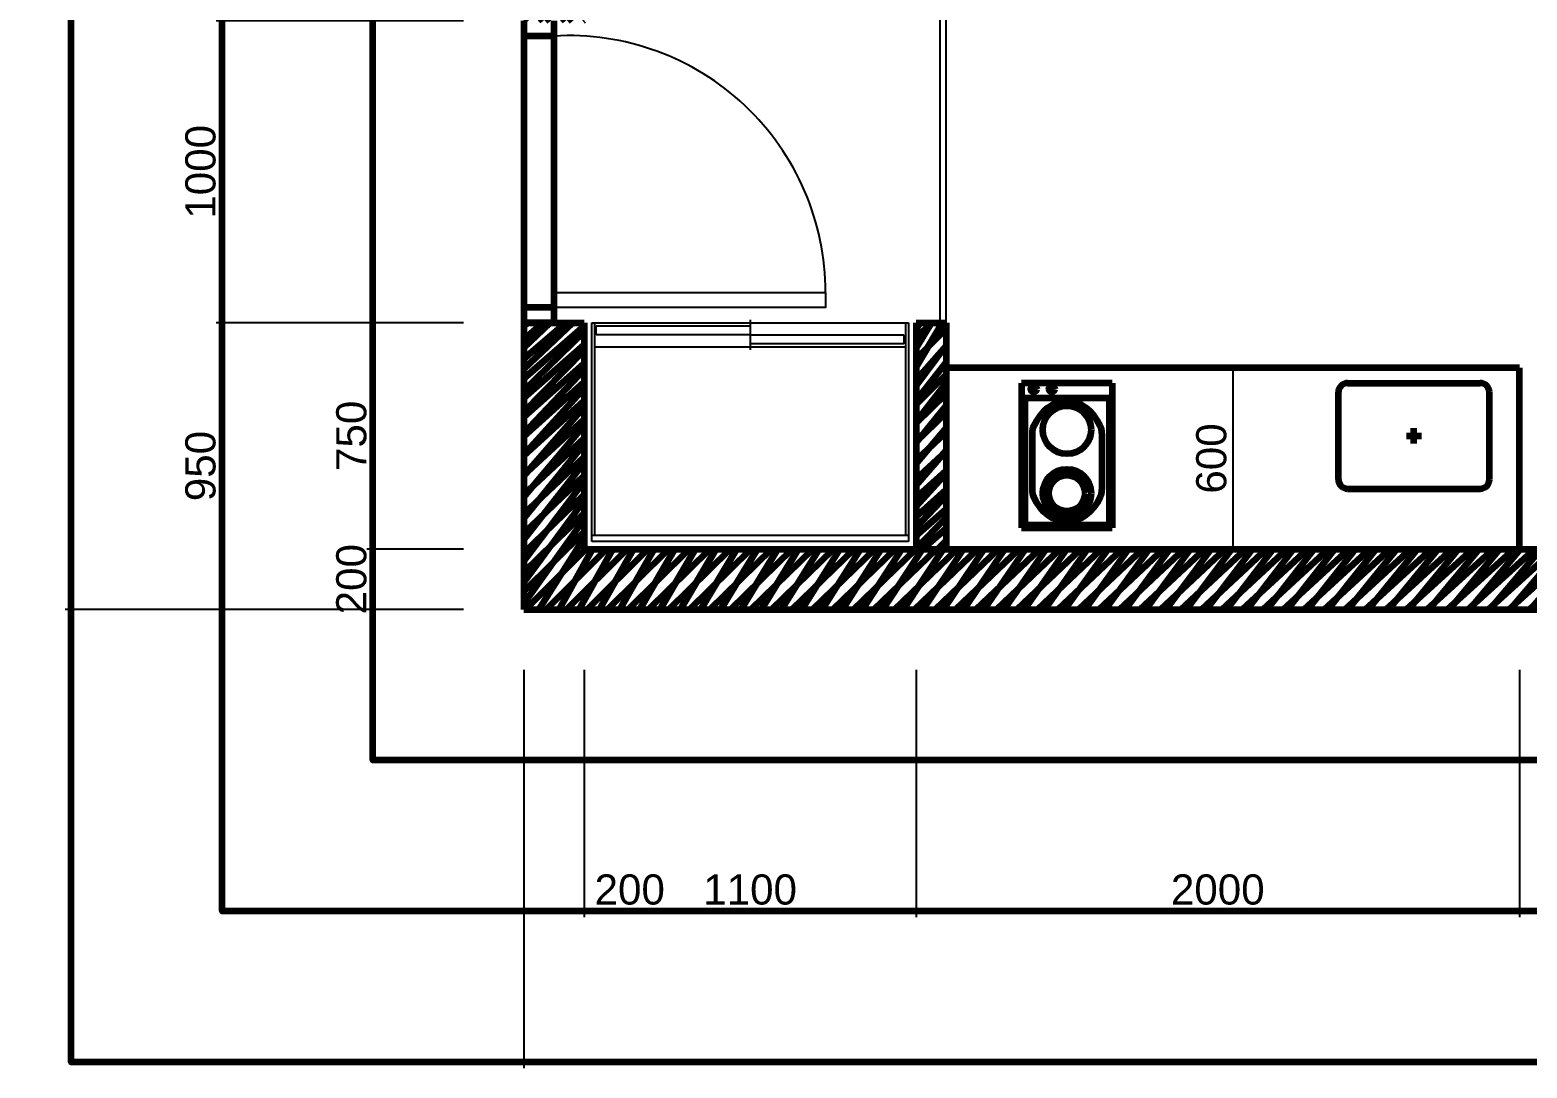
# Model space of a CAD drawing. Header units: millimetres. Extents: x 625011343 to 625021800, y 606209590 to 606217447.
# Drawn here: x 625011343 to 625016305, y 606209590 to 606213030 of the extents above; entities that cross this region are included whole.
import ezdxf

# ---------------------------------------------------------------- set-up
doc = ezdxf.new("R2010")
doc.units = ezdxf.units.MM
doc.header["$LTSCALE"] = 10
doc.layers.add('door', color=9, linetype='Continuous')
doc.layers.add('FUR', color=191, linetype='Continuous')
for name, color, linetype, lineweight in [('벽체', 50, 'Continuous', 90), ('주방가구', 6, 'Continuous', 90), ('틀', 80, 'Continuous', 90), ('화장실가구', 4, 'Continuous', 90)]:
    doc.layers.add(name, color=color, linetype=linetype, lineweight=lineweight)
doc.layers.add('치수', color=7, linetype='Continuous', plot=False)
doc.styles.add('Annotative', font='arial.ttf')
doc.dimstyles.new('kkk', dxfattribs={"dimtxt": 100, "dimasz": 20, "dimexe": 20, "dimexo": 200, "dimgap": 20, "dimtad": 1, "dimdec": 0, "dimtxsty": 'Annotative', "dimblk": 'ARCHTICK', "dimcen": 2.5, "dimclrd": 1, "dimclre": 1, "dimadec": 0, "dimazin": 0, "dimtfac": 1, "dimtdec": 0, "dimtmove": 0, "dimatfit": 3, "dimldrblk": 'ARCHTICK', "dimfxl": 100, "dimarcsym": 0})

# ---------------------------------------------------------------- blocks, each defined once
blk = doc.blocks.new('_ArchTick')
at = {"color": 0, "linetype": 'ByBlock', "const_width": 0.15}
blk.add_lwpolyline([(-0.5, -0.5), (0.5, 0.5)], dxfattribs=at)
blk = doc.blocks.new('*D61')
at = {"layer": 'Defpoints', "color": 0, "transparency": 16777216}
for p in [(625012980.0000002, 606215810.0000002), (625011480.0000007, 606211110.0000002), (625012980.0000002, 606211110.0000002)]:
    blk.add_point(p, dxfattribs=at)
at = {"layer": '치수', "color": 1, "lineweight": -2, "transparency": 16777216}
for p, q in [((625012780.0000002, 606215810.0000002), (625011460.0000007, 606215810.0000002)), ((625011480.0000007, 606215810.0000002), (625011480.0000007, 606211110.0000002)), ((625012780.0000002, 606211110.0000002), (625011460.0000007, 606211110.0000002))]:
    blk.add_line(p, q, dxfattribs=at)
at = {"layer": '치수', "color": 1, "lineweight": -2, "transparency": 16777216, "xscale": 20, "yscale": 20, "zscale": 20}
for p, rotation in [((625011480.0000007, 606215810.0000002), 90), ((625011480.0000007, 606211110.0000002), 270)]:
    blk.add_blockref('_ArchTick', p, dxfattribs=dict(at, rotation=rotation))
at = {"layer": '치수', "color": 0, "transparency": 16777216, "insert": (625011408.9427019, 606213460), "char_height": 100, "attachment_point": 5, "rotation": 90, "style": 'Annotative'}
blk.add_mtext('4700', dxfattribs=at)
blk = doc.blocks.new('*D67')
at = {"layer": 'Defpoints', "color": 0, "transparency": 16777216}
for p in [(625012980.0000002, 606213060.0000002), (625011980.0000007, 606212060.0000002), (625012980.0000002, 606212060.0000002)]:
    blk.add_point(p, dxfattribs=at)
at = {"layer": '치수', "color": 1, "lineweight": -2, "transparency": 16777216}
for p, q in [((625012780.0000002, 606213060.0000002), (625011960.0000007, 606213060.0000002)), ((625011980.0000007, 606213060.0000002), (625011980.0000007, 606212060.0000002)), ((625012780.0000002, 606212060.0000002), (625011960.0000007, 606212060.0000002))]:
    blk.add_line(p, q, dxfattribs=at)
at = {"layer": '치수', "color": 1, "lineweight": -2, "transparency": 16777216, "xscale": 20, "yscale": 20, "zscale": 20}
for p, rotation in [((625011980.0000007, 606213060.0000002), 90), ((625011980.0000007, 606212060.0000002), 270)]:
    blk.add_blockref('_ArchTick', p, dxfattribs=dict(at, rotation=rotation))
at = {"layer": '치수', "color": 0, "transparency": 16777216, "insert": (625011908.9427019, 606212560), "char_height": 100, "attachment_point": 5, "rotation": 90, "style": 'Annotative'}
blk.add_mtext('1000', dxfattribs=at)
blk = doc.blocks.new('*D68')
at = {"layer": 'Defpoints', "color": 0, "transparency": 16777216}
for p in [(625012980.0000002, 606212060.0000002), (625011980.0000005, 606211110.0000002), (625012980.0000002, 606211110.0000002)]:
    blk.add_point(p, dxfattribs=at)
at = {"layer": '치수', "color": 1, "lineweight": -2, "transparency": 16777216}
for p, q in [((625012780.0000002, 606212060.0000002), (625011960.0000005, 606212060.0000002)), ((625011980.0000005, 606212060.0000002), (625011980.0000005, 606211110.0000002)), ((625012780.0000002, 606211110.0000002), (625011960.0000005, 606211110.0000002))]:
    blk.add_line(p, q, dxfattribs=at)
at = {"layer": '치수', "color": 1, "lineweight": -2, "transparency": 16777216, "xscale": 20, "yscale": 20, "zscale": 20}
for p, rotation in [((625011980.0000005, 606212060.0000002), 90), ((625011980.0000005, 606211110.0000002), 270)]:
    blk.add_blockref('_ArchTick', p, dxfattribs=dict(at, rotation=rotation))
at = {"layer": '치수', "color": 0, "transparency": 16777216, "insert": (625011908.9427017, 606211585), "char_height": 100, "attachment_point": 5, "rotation": 90, "style": 'Annotative'}
blk.add_mtext('950', dxfattribs=at)
blk = doc.blocks.new('*D73')
at = {"layer": 'Defpoints', "color": 0, "transparency": 16777216}
for p in [(625012980.0000002, 606212060.0000002), (625012480.0000007, 606211310.0000002), (625012980.0000002, 606211310.0000002)]:
    blk.add_point(p, dxfattribs=at)
at = {"layer": '치수', "color": 1, "lineweight": -2, "transparency": 16777216}
for p, q in [((625012780.0000002, 606212060.0000002), (625012460.0000007, 606212060.0000002)), ((625012480.0000007, 606212060.0000002), (625012480.0000007, 606211310.0000002)), ((625012780.0000002, 606211310.0000002), (625012460.0000007, 606211310.0000002))]:
    blk.add_line(p, q, dxfattribs=at)
at = {"layer": '치수', "color": 1, "lineweight": -2, "transparency": 16777216, "xscale": 20, "yscale": 20, "zscale": 20}
for p, rotation in [((625012480.0000007, 606212060.0000002), 90), ((625012480.0000007, 606211310.0000002), 270)]:
    blk.add_blockref('_ArchTick', p, dxfattribs=dict(at, rotation=rotation))
at = {"layer": '치수', "color": 0, "transparency": 16777216, "insert": (625012408.9427019, 606211685), "char_height": 100, "attachment_point": 5, "rotation": 90, "style": 'Annotative'}
blk.add_mtext('750', dxfattribs=at)
blk = doc.blocks.new('*D74')
at = {"layer": 'Defpoints', "color": 0, "transparency": 16777216}
for p in [(625012980.0000002, 606211310.0000002), (625012480.0000002, 606211110.0000002), (625012980.0000002, 606211110.0000002)]:
    blk.add_point(p, dxfattribs=at)
at = {"layer": '치수', "color": 1, "lineweight": -2, "transparency": 16777216}
for p, q in [((625012780.0000002, 606211310.0000002), (625012460.0000002, 606211310.0000002)), ((625012480.0000002, 606211310.0000002), (625012480.0000002, 606211110.0000002)), ((625012780.0000002, 606211110.0000002), (625012460.0000002, 606211110.0000002))]:
    blk.add_line(p, q, dxfattribs=at)
at = {"layer": '치수', "color": 1, "lineweight": -2, "transparency": 16777216, "xscale": 20, "yscale": 20, "zscale": 20}
for p, rotation in [((625012480.0000002, 606211310.0000002), 90), ((625012480.0000002, 606211110.0000002), 270)]:
    blk.add_blockref('_ArchTick', p, dxfattribs=dict(at, rotation=rotation))
at = {"layer": '치수', "color": 0, "transparency": 16777216, "insert": (625012408.9427015, 606211210), "char_height": 100, "attachment_point": 5, "rotation": 90, "style": 'Annotative'}
blk.add_mtext('200', dxfattribs=at)
blk = doc.blocks.new('*D82')
at = {"layer": 'Defpoints', "color": 0, "transparency": 16777216}
for p in [(625012980, 606211110), (625020280, 606211110), (625020280, 606209610)]:
    blk.add_point(p, dxfattribs=at)
at = {"layer": '치수', "color": 1, "lineweight": -2, "transparency": 16777216}
for p, q in [((625012980, 606210910), (625012980, 606209590)), ((625020280, 606210910), (625020280, 606209590)), ((625012980, 606209610), (625020280, 606209610))]:
    blk.add_line(p, q, dxfattribs=at)
at = {"layer": '치수', "color": 1, "lineweight": -2, "transparency": 16777216, "xscale": 20, "yscale": 20, "zscale": 20, "rotation": 180}
blk.add_blockref('_ArchTick', (625012980, 606209610), dxfattribs=at)
at = {"layer": '치수', "color": 1, "lineweight": -2, "transparency": 16777216, "xscale": 20, "yscale": 20, "zscale": 20}
blk.add_blockref('_ArchTick', (625020280, 606209610), dxfattribs=at)
at = {"layer": '치수', "color": 0, "transparency": 16777216, "insert": (625016630, 606209681.0914052), "char_height": 100, "attachment_point": 5, "style": 'Annotative'}
blk.add_mtext('7300', dxfattribs=at)
blk = doc.blocks.new('*D83')
at = {"layer": 'Defpoints', "color": 0, "transparency": 16777216}
for p in [(625012980, 606211110), (625013180, 606211110), (625013180, 606210110)]:
    blk.add_point(p, dxfattribs=at)
at = {"layer": '치수', "color": 1, "lineweight": -2, "transparency": 16777216}
for p, q in [((625012980, 606210910), (625012980, 606210090)), ((625013180, 606210910), (625013180, 606210090)), ((625012980, 606210110), (625013180, 606210110)), ((625013180, 606210110), (625013462.3055935, 606210110))]:
    blk.add_line(p, q, dxfattribs=at)
at = {"layer": '치수', "color": 1, "lineweight": -2, "transparency": 16777216, "xscale": 20, "yscale": 20, "zscale": 20, "rotation": 180}
blk.add_blockref('_ArchTick', (625012980, 606210110), dxfattribs=at)
at = {"layer": '치수', "color": 1, "lineweight": -2, "transparency": 16777216, "xscale": 20, "yscale": 20, "zscale": 20}
blk.add_blockref('_ArchTick', (625013180, 606210110), dxfattribs=at)
at = {"layer": '치수', "color": 0, "transparency": 16777216, "insert": (625013331.1527967, 606210181.0572988), "char_height": 100, "attachment_point": 5, "style": 'Annotative'}
blk.add_mtext('200', dxfattribs=at)
blk = doc.blocks.new('*D84')
at = {"layer": 'Defpoints', "color": 0, "transparency": 16777216}
for p in [(625013180, 606211110), (625014280, 606211110), (625014280, 606210110)]:
    blk.add_point(p, dxfattribs=at)
at = {"layer": '치수', "color": 1, "lineweight": -2, "transparency": 16777216}
for p, q in [((625013180, 606210910), (625013180, 606210090)), ((625014280, 606210910), (625014280, 606210090)), ((625013180, 606210110), (625014280, 606210110))]:
    blk.add_line(p, q, dxfattribs=at)
at = {"layer": '치수', "color": 1, "lineweight": -2, "transparency": 16777216, "xscale": 20, "yscale": 20, "zscale": 20, "rotation": 180}
blk.add_blockref('_ArchTick', (625013180, 606210110), dxfattribs=at)
at = {"layer": '치수', "color": 1, "lineweight": -2, "transparency": 16777216, "xscale": 20, "yscale": 20, "zscale": 20}
blk.add_blockref('_ArchTick', (625014280, 606210110), dxfattribs=at)
at = {"layer": '치수', "color": 0, "transparency": 16777216, "insert": (625013730, 606210181.0572988), "char_height": 100, "attachment_point": 5, "style": 'Annotative'}
blk.add_mtext('1100', dxfattribs=at)
blk = doc.blocks.new('*D85')
at = {"layer": 'Defpoints', "color": 0, "transparency": 16777216}
for p in [(625014280, 606211110), (625016280, 606211110), (625016280, 606210110)]:
    blk.add_point(p, dxfattribs=at)
at = {"layer": '치수', "color": 1, "lineweight": -2, "transparency": 16777216}
for p, q in [((625014280, 606210910), (625014280, 606210090)), ((625016280, 606210910), (625016280, 606210090)), ((625014280, 606210110), (625016280, 606210110))]:
    blk.add_line(p, q, dxfattribs=at)
at = {"layer": '치수', "color": 1, "lineweight": -2, "transparency": 16777216, "xscale": 20, "yscale": 20, "zscale": 20, "rotation": 180}
blk.add_blockref('_ArchTick', (625014280, 606210110), dxfattribs=at)
at = {"layer": '치수', "color": 1, "lineweight": -2, "transparency": 16777216, "xscale": 20, "yscale": 20, "zscale": 20}
blk.add_blockref('_ArchTick', (625016280, 606210110), dxfattribs=at)
at = {"layer": '치수', "color": 0, "transparency": 16777216, "insert": (625015280, 606210181.0572988), "char_height": 100, "attachment_point": 5, "style": 'Annotative'}
blk.add_mtext('2000', dxfattribs=at)
blk = doc.blocks.new('*D86')
at = {"layer": 'Defpoints', "color": 0, "transparency": 16777216}
for p in [(625016280, 606211110), (625017130, 606211110), (625017130, 606210110)]:
    blk.add_point(p, dxfattribs=at)
at = {"layer": '치수', "color": 1, "lineweight": -2, "transparency": 16777216}
for p, q in [((625016280, 606210910), (625016280, 606210090)), ((625017130, 606210910), (625017130, 606210090)), ((625016280, 606210110), (625017130, 606210110))]:
    blk.add_line(p, q, dxfattribs=at)
at = {"layer": '치수', "color": 1, "lineweight": -2, "transparency": 16777216, "xscale": 20, "yscale": 20, "zscale": 20, "rotation": 180}
blk.add_blockref('_ArchTick', (625016280, 606210110), dxfattribs=at)
at = {"layer": '치수', "color": 1, "lineweight": -2, "transparency": 16777216, "xscale": 20, "yscale": 20, "zscale": 20}
blk.add_blockref('_ArchTick', (625017130, 606210110), dxfattribs=at)
at = {"layer": '치수', "color": 0, "transparency": 16777216, "insert": (625016705, 606210181.0572988), "char_height": 100, "attachment_point": 5, "style": 'Annotative'}
blk.add_mtext('850', dxfattribs=at)
blk = doc.blocks.new('*D100')
at = {"layer": 'Defpoints', "color": 0, "transparency": 16777216}
for p in [(625015330.0000002, 606211910.0000002), (625015330.0000002, 606211310.0000002), (625015330.0000007, 606211310.0000002)]:
    blk.add_point(p, dxfattribs=at)
at = {"layer": '치수', "color": 1, "lineweight": -2, "transparency": 16777216}
for p, q in [((625015330.0000002, 606211910.0000002), (625015350.0000007, 606211910.0000002)), ((625015330.0000007, 606211910.0000002), (625015330.0000007, 606211310.0000002)), ((625015330.0000002, 606211310.0000002), (625015350.0000007, 606211310.0000002))]:
    blk.add_line(p, q, dxfattribs=at)
at = {"layer": '치수', "color": 1, "lineweight": -2, "transparency": 16777216, "xscale": 20, "yscale": 20, "zscale": 20}
for p, rotation in [((625015330.0000007, 606211910.0000002), 90), ((625015330.0000007, 606211310.0000002), 270)]:
    blk.add_blockref('_ArchTick', p, dxfattribs=dict(at, rotation=rotation))
at = {"layer": '치수', "color": 0, "transparency": 16777216, "insert": (625015258.9427019, 606211610), "char_height": 100, "attachment_point": 5, "rotation": 90, "style": 'Annotative'}
blk.add_mtext('600', dxfattribs=at)

msp = doc.modelspace()

# ---------------------------------------------------------------- hatches: boundary and pattern name
at = {"layer": '화장실가구'}
h = msp.add_hatch(dxfattribs=at)
h.set_pattern_fill('ANSI32', color=0, scale=5)
h.set_pattern_definition([(45, (0, 0), (-33.67596045400933, 33.67596045400933), []), (45, (22.45065, 0), (-33.67596045400933, 33.67596045400933), [])])
h.paths.add_polyline_path([(625020280, 606215810), (625012980, 606215810), (625012980, 606213060), (625013180, 606213060), (625013180, 606215610), (625019980, 606215610), (625019980, 606214460), (625020280, 606214460)])
h.paths.add_polyline_path([(625014380, 606214300), (625013180, 606214300), (625013180, 606214200), (625014280, 606214200), (625014280, 606213610), (625014380, 606213610)], flags=17)
h.paths.add_polyline_path([(625015280, 606215610), (625015180, 606215610), (625015180, 606215020), (625015280, 606215020)], flags=16)
h.paths.add_polyline_path([(625014380, 606215610), (625014280, 606215610), (625014280, 606215300), (625013780, 606215300), (625013780, 606215610), (625013680, 606215610), (625013680, 606215300), (625013180, 606215300), (625013180, 606215200), (625014280, 606215200), (625014280, 606215120), (625014380, 606215120)], flags=17)
h.paths.add_polyline_path([(625016280, 606215610), (625016180, 606215610), (625016180, 606213710), (625015280, 606213710), (625015180, 606213710), (625015180, 606213610), (625016280, 606213610)], flags=17)
h.paths.add_polyline_path([(625020280, 606212460), (625019980, 606212460), (625019980, 606211310), (625017130, 606211310), (625013180, 606211310), (625013180, 606212060), (625012980, 606212060), (625012980, 606211110), (625020280, 606211110)])
h.paths.add_polyline_path([(625014380, 606212060), (625014280, 606212060), (625014280, 606211310), (625014380, 606211310), (625014380, 606211910)], flags=17)

# ---------------------------------------------------------------- linework, layer by layer
for p, q in [((625014360, 606212060), (625014360, 606213610)), ((625014380, 606212060), (625014380, 606213610))]:
    msp.add_line(p, q)
at = {"layer": 'door'}
msp.add_lwpolyline([(625013980, 606212159.9999999), (625013980, 606212109.9999999), (625013080, 606212109.9999999), (625013080, 606212159.9999999)], close=True, dxfattribs=at)
msp.add_arc((625013128.6111108, 606212159.9999996), 851.3888891935349, 1.832205596466344e-08, 93.27315406139101, dxfattribs=at)
at = {"layer": 'FUR'}
for p, q in [((625013730, 606212070), (625013730, 606211970)), ((625013205, 606212060), (625014255, 606212060)), ((625013205, 606211335), (625013205, 606212060)), ((625013215, 606211355), (625013215, 606212060)), ((625013220, 606212020), (625013220, 606212050)), ((625013220, 606212050), (625013730, 606212050)), ((625013730, 606212020), (625013220, 606212020)), ((625013730, 606212020), (625014240, 606212020)), ((625014240, 606212020), (625014240, 606211990)), ((625014245, 606212060), (625014245, 606211355)), ((625014255, 606212060), (625014255, 606211335)), ((625013215, 606211980), (625014245, 606211980)), ((625014240, 606211990), (625013730, 606211990)), ((625014255, 606211355), (625013205, 606211355)), ((625014255, 606211335), (625013205, 606211335))]:
    msp.add_line(p, q, dxfattribs=at)
at = {"layer": '벽체'}
for p, q in [((625012980, 606213060), (625012980, 606212060)), ((625013080, 606213060), (625013080, 606212060)), ((625013080, 606213010), (625012980, 606213010)), ((625013080, 606212110), (625012980, 606212110)), ((625012980, 606212060), (625013180, 606212060)), ((625012980, 606212060), (625012980, 606211110)), ((625013080, 606212060), (625012980, 606212060)), ((625013180, 606212060), (625013180, 606211310)), ((625014280, 606212060), (625014280, 606211310)), ((625014280, 606212060), (625014380, 606212060)), ((625014380, 606212060), (625014380, 606211310)), ((625013180, 606211310), (625019980, 606211310)), ((625012980, 606211110), (625020280, 606211110))]:
    msp.add_line(p, q, dxfattribs=at)
at = {"layer": '주방가구'}
for p, q in [((625016280, 606211910), (625014380, 606211910)), ((625014380, 606211910), (625014380, 606211310)), ((625016280, 606211310), (625016280, 606211910)), ((625014630, 606211860), (625014630, 606211380)), ((625014930, 606211860), (625014630, 606211860)), ((625014670, 606211840), (625014670, 606211860)), ((625014730, 606211840), (625014730, 606211860)), ((625014930, 606211860), (625014930, 606211380)), ((625015680, 606211540), (625015680, 606211830)), ((625015710, 606211860), (625016150, 606211860)), ((625016180, 606211540), (625016180, 606211830)), ((625014930, 606211810), (625014630, 606211810)), ((625014640, 606211810), (625014640, 606211390)), ((625014920, 606211810), (625014920, 606211390)), ((625014664.3788735, 606211692.9078746), (625014664.3788735, 606211507.0921254)), ((625014895.6211265, 606211692.9078746), (625014895.6211265, 606211507.0921254)), ((625015905, 606211685), (625015955, 606211685)), ((625015930, 606211660), (625015930, 606211710)), ((625015710, 606211510), (625016150, 606211510)), ((625014630, 606211380), (625014930, 606211380)), ((625014640, 606211390), (625014920, 606211390)), ((625014380, 606211310), (625016280, 606211310))]:
    msp.add_line(p, q, dxfattribs=at)
for centre, radius in [((625014670, 606211840), 10), ((625014730, 606211840), 10), ((625014780, 606211705), 80), ((625015930, 606211685), 5), ((625014780, 606211495), 80), ((625014780, 606211495), 60)]:
    msp.add_circle(centre, radius, dxfattribs=at)
for centre, radius, start, end in [((625015710, 606211830), 30, 90, 180), ((625016150, 606211830), 30, 0, 90), ((625014724.3788736, 606211692.9078743), 60, 154.8921779066519, 179.9999996584905), ((625014835.6211207, 606211692.9078733), 60, 1.252201228416456e-06, 25.10782079911136), ((625015710, 606211540), 30, 180, 270), ((625016150, 606211540), 30, 270, 0), ((625014724.3788685, 606211507.0921246), 60, 179.999999089308, 205.107823187898), ((625014835.6211259, 606211507.0921255), 60, 334.8921784574096, 0)]:
    msp.add_arc(centre, radius, start, end, dxfattribs=at)
msp.add_ellipse((625014780, 606211625), major_axis=(0, 175), ratio=0.7428571428571429, start_param=5.275154406101414, end_param=7.291216209227608, dxfattribs=at)
at = {"layer": '주방가구', "extrusion": (0, 0, -1)}
msp.add_ellipse((625014780, 606211575), major_axis=(0, -175), ratio=0.7428571428571429, start_param=5.275154404471174, end_param=7.291216208257759, dxfattribs=at)
at = {"layer": '틀'}
for points in [[(625011480, 606217310), (625021780, 606217310), (625021780, 606209610), (625011480, 606209610)], [(625011980, 606216810), (625021280, 606216810), (625021280, 606210110), (625011980, 606210110)], [(625012480, 606216310), (625020780, 606216310), (625020780, 606210610), (625012480, 606210610)]]:
    msp.add_lwpolyline(points, close=True, dxfattribs=at)

# ---------------------------------------------------------------- dimensions: what is measured, and where the dimension line sits
at = {"layer": '치수'}
for base, p1, p2, picture, middle in [((625011480.0000007, 606211110.0000002), (625012980, 606215810), (625012980, 606211110), '*D61', (625011408.9427019, 606213460)), ((625011980.0000007, 606212060.0000002), (625012980, 606213060), (625012980, 606212060), '*D67', (625011908.9427019, 606212560)), ((625011980.0000005, 606211110.0000002), (625012980, 606212060), (625012980, 606211110), '*D68', (625011908.9427017, 606211585)), ((625012480.0000007, 606211310.0000002), (625012980, 606212060), (625012980, 606211310), '*D73', (625012408.9427019, 606211685))]:
    dim = msp.add_linear_dim(base=base, p1=p1, p2=p2, angle=90, dimstyle='kkk', dxfattribs=at)
    dim.commit()
    dim.dimension.update_dxf_attribs({"geometry": picture, "text_midpoint": middle})
dim = msp.add_linear_dim(base=(625015330.0000007, 606211310.0000002), p1=(625015330, 606211910), p2=(625015330, 606211310), angle=90, dimstyle='kkk', override={"dimexo": 0}, dxfattribs=at)
dim.commit()
dim.dimension.update_dxf_attribs({"geometry": '*D100', "text_midpoint": (625015258.9427019, 606211610)})
dim = msp.add_linear_dim(base=(625012480.0000002, 606211110.0000002), p1=(625012980, 606211310), p2=(625012980, 606211110), angle=90, dimstyle='kkk', dxfattribs=at)
dim.commit()
dim.dimension.update_dxf_attribs({"geometry": '*D74', "text_midpoint": (625012480.0000002, 606211210), "dimtype": 160})
for base, p1, p2, picture, middle in [((625020280, 606209610), (625012980, 606211110), (625020280, 606211110), '*D82', (625016630, 606209681.0914052)), ((625013180, 606210110), (625012980, 606211110), (625013180, 606211110), '*D83', (625013331.1527967, 606210181.0572988)), ((625014280, 606210110), (625013180, 606211110), (625014280, 606211110), '*D84', (625013730, 606210181.0572988)), ((625016280, 606210110), (625014280, 606211110), (625016280, 606211110), '*D85', (625015280, 606210181.0572988)), ((625017130, 606210110), (625016280, 606211110), (625017130, 606211110), '*D86', (625016705, 606210181.0572988))]:
    dim = msp.add_linear_dim(base=base, p1=p1, p2=p2, dimstyle='kkk', dxfattribs=at)
    dim.commit()
    dim.dimension.update_dxf_attribs({"geometry": picture, "text_midpoint": middle})

doc.saveas('drawing.dxf')
